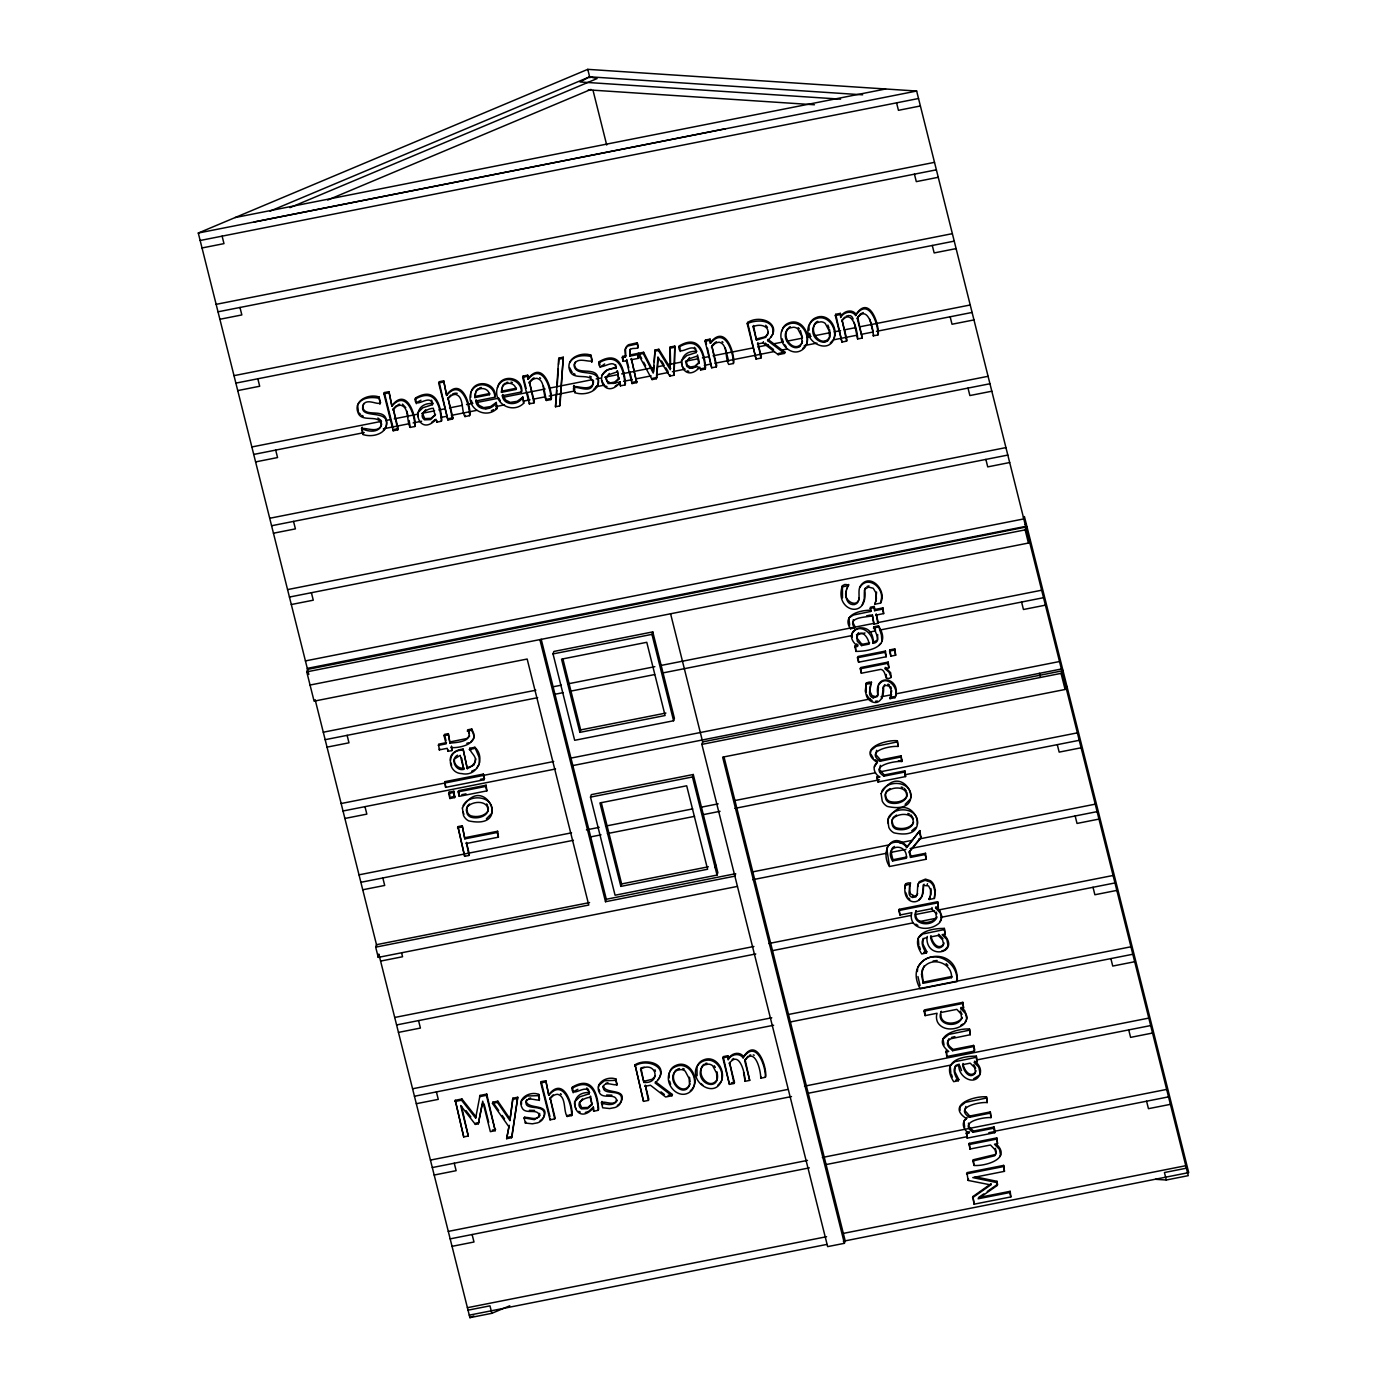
<?xml version="1.0" encoding="UTF-8"?>
<svg xmlns="http://www.w3.org/2000/svg" width="1387" height="1387" viewBox="0 0 1387 1387"><rect width="100%" height="100%" fill="white"/><g stroke="black" fill="none" stroke-linecap="round" stroke-linejoin="round"><path stroke-width="1.5" d="M878.456 686.894L877.451 696.482L873.169 697.852C863.442 695.078 877.832 677.775 866.268 683.097L865.28 690.986L866.528 696.049A10.888 10.281 18.1 0 0 870.204 700.816C879.965 707.075 884.767 694.904 883.38 686.808M864.361 591.625L864.257 599.253L862.09 605.287M479.521 762.919L479.035 757.111L474.857 747.264L469.794 748.269C469.846 752.552 477.024 756.071 475.29 761.74M656.346 378.738L657.923 356.979L669.782 376.085L674.082 375.236L674.828 346.109L670.164 347.027L669.748 348.258L670.302 369.705L658.444 350.495L658.86 349.264L655.028 350.009L653.225 373.086L643.221 353.494L643.62 352.263L638.783 353.217L638.384 354.448L652.081 379.587L656.346 378.738L656.762 377.507L658.184 357.725M674.828 346.109L674.082 375.236M450.342 760.301C449.561 753.228 457.086 749.535 463.102 749.067L467.298 768.675L474.077 764.896L475.741 758.689M870.672 752.482L870.724 750.922M959.908 1107.051L960.116 1110.276M1000.512 1154.903L999.507 1149.39L994.444 1144.223L997.513 1143.616L996.785 1137.912L969.218 1143.373L969.929 1149.06L990.526 1145.003L994.912 1149.58L995.849 1152.805A3.693 3.485 18.1 0 1 994.583 1155.804L972.911 1160.988L974.038 1165.444C984.146 1166.415 1011.487 1159.359 997.01 1144.674M886.796 848.861L889.535 866.494L926.291 859.229L925.51 853.282L910.895 856.178L910.496 857.409L925.112 854.513L925.51 853.282M891.737 690.726L890.055 698.667L895.014 697.696C902.816 677.844 873.082 671.603 877.919 695.13L875.578 696.621L872.059 695.667L870.117 691.766L870.169 686.149M909.387 887.368L910.375 893.765L914.831 896.262L917.171 894.84L917.743 885.097L919.217 881.716L925.458 879.098L930.452 880.728A10.888 10.281 18.1 0 1 934.11 885.513L935.358 890.558L934.37 898.447L929.169 899.487L930.209 896.47M880.988 600.554C885.062 588.313 867.742 574.409 859.94 587.325M943.056 1039.331L944.044 1045.018M888.113 818.746L888.373 823.757M491.986 812.383C494.656 795.895 469.361 793.052 463.05 805.726M910.722 797.958C913.392 781.488 888.096 778.644 881.785 791.301M917.344 824.381C920.014 807.893 894.719 805.049 888.408 817.723M654.005 365.891L653.624 371.855L643.62 352.263M654.265 361.92L655.028 350.009M852.103 633.998L852.242 637.24M948.101 945.795L946.836 939.519L942.102 934.665L945.032 934.092L944.322 928.406C926.655 928.44 909.352 934.63 921.696 953.927L926.412 952.99L926.811 951.759L922.91 944.062L923.153 938.358M980.089 1073.521L978.823 1067.262L974.09 1062.39L977.02 1061.818L976.309 1056.148C958.642 1056.166 941.34 1062.373 953.684 1081.669L958.382 1080.733L958.798 1079.502L954.897 1071.787L955.14 1066.083M555.493 406.755L558.632 359.268L559.03 358.054L563.278 357.205L560.071 404.709L559.654 405.94L555.493 406.755L556.88 390.423M557.175 386.106L558.32 368.838M558.597 364.521L559.03 358.054M559.654 405.94L563.278 357.205M386.193 425.861C390.475 407.067 355.887 421.353 363.793 403.496M598.022 383.991C601.334 366.081 574.686 378.668 574.097 364.937C576.888 356.199 588.573 362.7 592.318 360.759L590.914 355.141C581.032 351.552 564.925 358.331 569.814 370.728C573.594 381.876 592.977 370.814 593.047 383.974C590.585 396.994 567.682 379.362 574.859 392.642C584.638 396.162 600.935 391.446 598.265 378.512C596.289 365.006 574.721 377.212 574.495 363.723L575.622 361.626M846.451 590.775C841.978 599.843 857.426 609.587 859.281 597.884M947.824 1040.493L947.72 1041.724A8.183 7.733 18.1 0 0 949.766 1046.492L953.042 1049.474L973.622 1045.417L974.749 1049.872L974.333 1051.103L946.766 1056.547L946.055 1050.861L946.801 1053.843M922.043 970.831L923.187 983.279L951.551 977.662L951.95 976.431L923.586 982.048M876.359 599.028L876.168 593.255L873.255 588.279L868.557 587.082L865.124 589.007M543.929 1116.431C547.744 1101.746 520.68 1112.859 527.008 1099.666M621.22 1101.157C624.531 1086.697 601.282 1097.464 603.397 1085.796C604.853 1095.245 630.097 1086.905 619.816 1104.191A10.888 10.281 18.1 0 1 614.926 1107.537L609.673 1108.542L602.686 1107.78L601.421 1102.769C604.299 1100.255 613.956 1106.791 617.007 1100.03C614.926 1106.375 606.171 1104.78 601.421 1102.769M968.473 1123.123L969.201 1127.024L973.466 1131.064L994.063 1126.99L995.172 1131.463L994.774 1132.694L967.19 1138.138L966.479 1132.451L969.548 1131.844M521.425 1100.931L521.529 1104.312M598.577 1087.287L598.716 1085.64M357.621 405.316L358.383 411.367M487.825 811.256C489.23 800.299 473.47 800.576 467.887 806.35A6.45 6.085 18.1 0 0 466.379 810.545L467.194 813.822A6.502 6.137 18.1 0 0 470.574 817.064C477.544 819.509 490.027 816.163 488.137 806.801M906.578 796.849C907.965 785.892 892.205 786.169 886.622 791.925A6.45 6.085 18.1 0 0 885.114 796.121L885.929 799.397A6.502 6.137 18.1 0 0 889.31 802.657C896.279 805.101 908.762 801.738 906.873 792.393M913.183 823.254C914.57 812.297 898.828 812.574 893.245 818.347A6.45 6.085 18.1 0 0 891.737 822.543L892.552 825.82A6.502 6.137 18.1 0 0 895.933 829.062C902.105 830.83 911.97 829.426 913.582 822.023M881.924 641.54L881.404 634.951L878.508 625.866L873.793 626.803C874.295 631.345 882.565 642.216 872.908 643.36C873.377 632.593 858.432 622.017 852.121 633.703M918.263 938.253L918.801 944.842M950.251 1065.979L950.788 1072.584M673.978 1073.746C670.667 1082.779 682.872 1095.366 689.443 1085.223M689.547 1084.859L689.096 1078.462L685.23 1071.18A6.45 6.085 18.1 0 0 680.792 1069.585L677.376 1070.261A6.502 6.137 18.1 0 0 674.082 1073.382M701.441 1068.319C698.112 1077.352 710.317 1089.939 716.888 1079.797M786.533 331.406C783.204 340.439 795.41 353.026 801.998 342.884M716.992 1079.433L716.542 1073.035L712.675 1065.753A6.45 6.085 18.1 0 0 708.237 1064.158L704.821 1064.835A6.502 6.137 18.1 0 0 701.527 1067.955M802.085 342.52L801.651 336.122L797.785 328.84A6.45 6.085 18.1 0 0 793.329 327.263L789.931 327.939A6.502 6.137 18.1 0 0 786.637 331.042M813.978 325.98C810.667 335.013 822.872 347.6 829.443 337.457M829.547 337.093L829.097 330.695L825.23 323.414A6.45 6.085 18.1 0 0 820.792 321.836L817.376 322.512A6.502 6.137 18.1 0 0 814.082 325.616M917.362 971.541L917.639 968.733M961.694 1018.613L960.983 1013.914L956.839 1009.355L940.941 1012.493L941.34 1011.262C934.717 1025.513 958.469 1029.05 962.093 1017.382M895.014 697.696C900.128 687.588 885.391 673.284 878.56 685.265M917.657 893.523L915.871 896.956L912.629 897.441C903.353 895.1 916.495 878.769 905.624 883.866C900.007 906.092 926.065 908.97 923.187 885.062L924.071 884.212M905.139 887.905L905.624 883.866M508.804 1126.66L492.454 1103.393L492.853 1102.162L497.864 1101.174L497.465 1102.388L509.913 1120.557L512.895 1098.192L517.75 1097.238L511.994 1136.49L511.595 1137.721L506.636 1138.692L509.202 1125.429L506.636 1138.692M509.913 1120.557L512.895 1098.192M930.486 895.413L930.521 889.795L928.596 885.894L923.673 885.443L922.078 896.279L919.009 899.851M917.778 886.657L918.159 883.866M848.567 584.482C849.173 587.204 846.538 582.297 842.446 585.678C833.466 611.372 868.938 620.873 864.69 589.475M842.446 585.678L842.481 597.866M511.595 1137.721L517.75 1097.238M866.268 683.097L866.147 692.373M934.37 898.447L934.959 891.789L933.711 886.744A10.888 10.281 18.1 0 0 930.036 881.959L925.06 880.329L918.818 882.947M772.75 334.076C775.524 319.131 756.348 319.218 747.212 323.674L756.054 359.042L760.943 358.071L761.359 356.84L757.822 342.78L760.943 358.071M876.064 600.45L874.729 604.264L880.572 603.102C887.524 590.585 869.857 571.687 860.339 586.094C856.733 591.677 862.523 602.339 854.34 604.593C845.654 605.478 844.354 593.601 847.249 587.689M874.434 766.942L877.746 761.324L875.18 759.747M806.627 343.872C809.731 333.157 799.831 319.027 788.041 324.333A11.356 10.732 18.1 0 0 782.597 329.031M834.09 338.445C837.176 327.731 827.276 313.601 815.504 318.923A11.356 10.732 18.1 0 0 810.06 323.622L809.072 325.928M721.535 1080.785C725.713 1069.949 715.623 1054.501 703.348 1060.015A11.356 10.732 18.1 0 0 697.904 1064.713C686.946 1080.993 715.293 1100.394 721.933 1079.554M782.025 330.123C776.339 343.144 792.792 359.545 804.252 348.137C813.215 337.839 802.674 316.808 788.44 323.119A11.356 10.732 18.1 0 0 783.014 327.817L781.627 331.354M669.488 1072.463C663.784 1085.484 680.237 1101.867 691.697 1090.477C700.106 1080.3 689.01 1060.466 675.504 1066.672A11.356 10.732 18.1 0 0 670.06 1071.371M696.933 1067.036L697.106 1075.723M475.654 1118.095L479.989 1095.435L486.768 1094.083L495.228 1130.682L490.339 1131.653L482.711 1101.174L478.324 1123.799L475.36 1124.389L460.657 1105.526L468.286 1136.005L463.726 1136.907L455.265 1100.307L461.94 1098.989L476.053 1116.864L475.654 1118.095L461.542 1100.22L461.94 1098.989M471.233 391.775C464.818 407.622 485.225 420.174 497.101 408.524L496.286 402.421L490.513 406.582L483.647 407.657L478.896 405.229L476.105 399.785L475.706 401.016C477.215 411.662 492.281 410.725 496.286 402.421M497.846 386.522C491.431 402.351 511.838 414.921 523.714 403.27L522.882 397.167L517.126 401.328L510.26 402.386L505.509 399.976L502.718 394.532L502.319 395.763C503.672 406.27 518.998 405.611 522.622 397.219M478.324 1123.799L482.312 1104.052M890.801 696.378L891.009 689.772L889.119 686.236L885.825 685.299L883.467 686.704M767.566 334.822C770.478 325.633 759.452 323.431 753.106 326.743L756.452 340.092L765.849 337.284L768.294 332.186M848.913 617.943L849.659 625.104M630.287 354.899L630.166 349.16L629.889 356.13L637.569 354.621L637.968 353.39L630.287 354.899L629.889 356.13M875.648 601.681L876.567 592.024M979.655 1075.064C982.204 1069.88 978.979 1064.037 974.489 1061.159M943.94 942.813L943.021 945.795C937.04 952.106 931.232 942.519 930.59 936.936L930.989 935.705C931.648 941.288 937.439 950.875 943.42 944.564M975.928 1070.539L975.009 1073.538C969.028 1079.849 963.219 1070.261 962.578 1064.679L970.241 1063.153L974.541 1067.574L975.512 1071.77M802.501 341.289C798.236 356.806 779.563 340.717 787.036 329.811A6.502 6.137 18.1 0 1 787.851 328.511M689.946 1083.628C685.698 1099.145 667.026 1083.056 674.481 1072.151A6.502 6.137 18.1 0 1 676.388 1069.81M362.666 405.593C362.891 419.082 384.459 406.876 386.436 420.382C389.106 433.316 372.808 438.032 363.03 434.512L361.556 428.618C365.665 427.196 378.651 433.906 381.616 424.613L380.784 420.244L377.888 418.007M361.556 428.618L362.302 427.317M363.03 434.512L361.955 427.387M363.394 404.727C367.52 396.179 384.702 410.275 378.686 398.225L379.084 396.994C369.202 393.423 353.096 400.202 357.985 412.598C361.764 423.746 381.148 412.685 381.217 425.844C378.183 433.143 367.555 431.756 361.886 428.548M379.726 403.929L380.489 402.629L379.084 396.994M380.09 403.86L380.489 402.629M396.266 405.784L393.267 408.801L398.225 428.618L397.809 429.849L393.18 430.768L383.922 393.804L384.32 392.573L388.967 391.654L391.914 406.252L388.967 391.654M737.451 886.397L378.252 957.394L375.686 947.148L588.764 905.035L527.164 659.033L314.086 701.146L306.752 671.863L307.55 669.401L1027.004 526.835M397.809 429.849L393.267 408.801M393.18 430.768L393.579 429.537L398.225 428.618M417.556 412.945L422.914 407.743L432.397 404.692C431.028 392.244 414.557 410.101 415.181 399.161L415.597 397.93C434.616 386.904 440.494 402.646 441.794 420.001L441.395 421.232L436.766 422.151L436.055 419.325C418.406 438.673 407.691 402.247 432.796 403.461L432.588 402.611M416.325 403.704L415.597 397.93M392.313 405.039C406.408 387.857 415.459 413.395 415.25 425.254L414.852 426.485L410.205 427.404L409.2 420.504M451 394.966L447.984 397.982L452.942 417.799L452.543 419.03L447.897 419.949L438.656 382.985L439.055 381.754L443.701 380.836L446.631 395.451L443.701 380.836M432.397 404.692L432.796 403.461M435.137 415.615L433.299 408.246C427.751 408.437 417.574 413.985 424.422 419.828L430.646 419.567L435.535 414.384L431.062 418.354L424.838 418.597L422.48 413.551L425.705 409.754M436.766 422.151L437.165 420.92M452.543 419.03L447.984 397.982M447.897 419.949L439.575 383.818M447.047 394.22C461.125 377.039 470.193 402.577 469.985 414.436L469.586 415.667L464.94 416.585L465.338 415.354M475.256 396.37L489.836 393.475L489.438 394.706L474.857 397.601L475.204 393.267M475.706 401.016L494.812 397.237L495.211 396.006C495.644 381.529 473.574 378.911 470.834 393.006M501.869 391.099L516.449 388.221L516.051 389.452L501.453 392.33L501.817 388.013M534.064 377.853A8.183 7.733 18.1 0 0 532.417 378.876L529.401 381.893L534.359 401.71L533.96 402.941L529.314 403.86L522.674 377.316L523.072 376.102L527.719 375.183L528.048 379.344L527.719 375.183M502.319 395.763L521.425 391.984L521.824 390.753C522.258 376.276 500.187 373.658 497.448 387.753M523.714 403.27L522.882 397.167M533.96 402.941L529.401 381.893M529.314 403.86L529.73 402.629M528.464 378.114C542.542 360.949 551.593 386.488 551.402 398.346L550.986 399.577L546.357 400.479L543.444 386.037M451.833 750.575L451.486 746.327L451.833 750.575L447.984 751.338L447.221 748.321L439.298 749.882L438.587 744.178L446.51 742.617M439.298 749.882L439.714 748.651M438.188 745.408L446.111 743.848L444.048 735.63L444.447 734.399L448.313 733.636L449.96 743.085C459.08 742.461 473.938 741.126 467.61 729.822L471.788 729.007L473.817 733.775L473.747 738.595L470.678 741.993M375.686 947.148L376.501 944.686L589.579 902.573M449.96 743.085L448.313 733.636M378.252 957.394L379.067 954.932M447.984 751.338L448.382 750.107M573.386 386.748C577.495 385.326 590.481 392.036 593.445 382.76L593.376 380.246M573.733 386.678L574.131 385.447M444.915 781.661L445.626 787.365L484.046 779.771L484.444 778.54L483.335 774.085L444.915 781.661L445.626 787.365M574.859 392.642L575.258 391.411M591.92 361.99L590.914 355.141M448.625 793.433L449.024 792.202L453.844 791.249L454.711 797.56L449.908 798.513L448.625 793.433L453.445 792.48L453.844 791.249M467.298 768.675L463.102 749.067M591.555 362.059L592.318 360.759M451.087 747.558C460.328 748.356 480.821 743.293 471.372 730.221L471.788 729.007M449.908 798.513L450.307 797.282L455.109 796.329M469.447 749.76L469.794 748.269M457.502 755.169C449.977 759.261 455.63 771.553 463.743 769.369L461.646 758.117M458.143 791.873L458.542 790.642L486.109 785.198L486.837 790.885L459.253 796.329L458.143 791.873L485.71 786.429L486.109 785.198M619.712 383.02C603.085 401.918 590.654 367.364 616.036 368.387C614.666 355.956 598.196 373.796 598.82 362.874L599.236 361.643C618.255 350.616 624.133 366.359 625.433 383.714L625.034 384.945L620.405 385.846L620.11 381.789L620.405 385.846M459.253 796.329L458.906 792.133M599.964 367.399L604.645 363.914M468.979 855.467L466.413 842.36L469.378 854.236L468.979 855.467L464.645 856.316L457.918 826.635L462.252 825.768L464.836 838.875L497.239 832.477L497.638 831.246L465.234 837.644M464.836 838.875L462.252 825.768M483.335 774.085L484.046 779.771M616.036 368.387L615.741 364.92M618.775 379.31L617.336 370.728L618.775 379.31L614.302 383.28L608.061 383.523L605.72 378.495L609.344 373.45M628.796 367.798L626.716 359.493L626.317 360.724L623.179 361.348L622.26 357.638L622.659 356.407L625.797 355.783L625.45 348.744A7.75 7.316 18.1 0 1 628.588 344.704L637.257 342.78L638.28 346.871C637.274 350.009 631.414 346.698 629.75 350.391M623.179 361.348L622.659 356.407M622.26 357.638L625.398 357.014L625.797 355.783M464.645 856.316L457.918 826.635M636.685 382.639L631.362 358.574L636.685 382.639L632.039 383.558L626.317 360.724M637.881 348.102L637.257 342.78M630.964 359.805L638.488 358.314L637.968 353.39M632.039 383.558L632.437 382.327L637.084 381.408M553.032 653.918L553.846 651.457L652.774 631.9L674.411 718.293L673.597 720.755L574.669 740.311L553.032 653.918L651.959 634.362L652.774 631.9M466.015 843.591L498.418 837.176L497.638 831.246M652.081 379.587L652.479 378.356L656.762 377.507M681.346 360.811L686.721 355.609L696.187 352.541C694.818 340.11 678.347 357.95 678.989 347.027L679.387 345.796C698.424 334.77 704.284 350.512 705.584 367.867L705.185 369.098L700.574 370L699.863 367.174C682.196 386.522 671.481 350.113 696.603 351.327L696.378 350.46M669.782 376.085L670.181 374.854M680.115 351.57L680.792 350.287M696.187 352.541L696.603 351.327M716.438 341.791A8.183 7.733 18.1 0 0 714.79 342.832L711.791 345.848L716.75 365.665L716.333 366.896L711.704 367.798L705.064 341.271L705.463 340.04L710.092 339.121L710.439 343.3L710.092 339.121M689.495 357.603L685.871 362.648L686.86 366.445L690.085 368.231L694.454 367.434L699.325 362.25L697.488 354.881M579.87 732.371L561.544 659.154L646.775 642.302L665.101 715.519L579.87 732.371L580.668 729.909L562.862 658.773M700.574 370L700.972 368.769L704.041 368.162M716.333 366.896L711.791 345.848M711.704 367.798L707.509 348.206M463.726 1136.907L455.265 1100.307M479.989 1095.435L479.573 1096.666L486.369 1095.314L486.768 1094.083M468.286 1136.005L461.576 1106.341M475.36 1124.389L475.758 1123.158L478.723 1122.568M590.498 797.109L591.295 794.647L693.275 774.501L717.842 872.614L717.044 875.076L615.065 895.222L590.498 797.109L692.46 776.963L693.275 774.501M711.375 347.079L714.392 344.063A8.183 7.733 18.1 0 1 719.333 342.277C728.054 344.357 724.881 358.522 728.73 364.434L733.376 363.515L733.775 362.284C733.983 350.443 724.933 324.905 710.837 342.069M747.212 323.674L747.61 322.443C762.122 313.323 784.47 325.91 767.583 340.613L784.522 353.408L784.921 352.177L767.982 339.382L767.583 340.613M753.106 326.743L753.505 325.512L756.452 340.092M756.054 359.042L747.61 322.443M757.423 344.011L763.006 342.901L763.405 341.67M526.106 1101.07C527.563 1110.519 552.806 1102.18 542.525 1119.465A10.888 10.281 18.1 0 1 537.636 1122.811L532.383 1123.817L525.378 1123.054L524.13 1118.043C527.008 1115.529 536.665 1122.066 539.716 1115.304L539.63 1113.38M524.13 1118.043L524.789 1116.76M525.378 1123.054L525.794 1121.823M763.006 342.901L778.176 354.673L778.575 353.442L784.921 352.177M553.153 1094.863L550.136 1097.897L555.095 1117.697L554.696 1118.928L550.05 1119.846L540.791 1082.883L541.19 1081.652L545.837 1080.75L548.784 1095.349L545.837 1080.75M525.708 1102.301C528.066 1093.892 543.756 1105.838 538.399 1095.661L538.797 1094.43C530.475 1090.823 516.744 1097.932 522.101 1107.901C525.43 1115.287 539.162 1107.207 539.318 1116.535L534.324 1119.656L524.373 1117.991M539.352 1100.48L538.797 1094.43M606.31 899.261L735.682 873.689L734.885 876.151L605.512 901.723L606.31 899.261L541.207 639.251M539.318 1116.535L539.716 1115.304M554.696 1118.928L550.136 1097.897M620.839 886.397L599.947 802.934L686.686 785.788L707.595 869.25L620.839 886.397L621.636 883.935L601.264 802.553M550.05 1119.846L550.448 1118.616M574.426 1102.024L579.801 1096.84L589.267 1093.771C587.897 1081.34 571.427 1099.18 572.068 1088.258L572.467 1087.027C591.503 1075.983 597.364 1091.725 598.664 1109.08L598.265 1110.311L593.653 1111.23L593.341 1107.173L593.653 1111.23M573.195 1092.783L572.467 1087.027M549.183 1094.118C563.278 1076.936 572.328 1102.474 572.12 1114.333L571.721 1115.564L567.092 1116.483L567.491 1115.252M844.683 317.172L842.048 320.102L847.006 339.902L846.607 341.133L841.961 342.052L835.321 315.525L835.72 314.294L840.366 313.375L841.111 316.323C843.764 310.775 852.381 308.746 856.091 314.312L855.692 315.542C851.982 309.977 843.365 312.006 840.695 317.554L840.366 313.375M723.979 756.799L845.203 1240.862L844.388 1243.324L827.658 1246.618L701.874 744.368L702.672 741.906L670.562 613.678M846.607 341.133L842.048 320.102M589.267 1093.771L588.331 1089.263M590.168 1097.342L590.567 1096.111L592.006 1104.693L587.533 1108.664L581.309 1108.907C574.443 1103.064 584.62 1097.516 590.168 1097.342L592.006 1104.693M841.961 342.052L835.72 314.294M841.649 321.333C852.017 306.926 857.79 331.51 857.617 338.965L862.263 338.047L857.218 318.334L860.408 313.999L863.269 312.543M601.663 1102.717L602.079 1101.486M857.617 338.965L854.184 322.391M602.998 1087.027C605.356 1078.618 621.047 1090.563 615.689 1080.369L616.088 1079.138C607.766 1075.549 594.035 1082.658 599.392 1092.609C602.721 1099.995 616.452 1091.933 616.608 1101.261M616.643 1085.206L616.088 1079.138M616.886 1085.154L617.284 1083.923M862.263 338.047L857.617 317.103M648.405 1100.411L645.284 1085.119L648.804 1099.18L648.405 1100.411L643.516 1101.365L635.055 1064.783C645.961 1057.848 669.002 1063.794 658.201 1079.485M856.091 314.312C868.903 294.998 878.855 322.495 878.318 333.73L877.919 334.96L873.273 335.862L873.671 334.648M643.897 1082.432L640.551 1069.082C656.328 1060.136 661.755 1083.993 643.897 1082.432L640.95 1067.851L644.175 1067.21M715.207 867.742L716.004 865.28M643.516 1101.365L635.055 1064.783M644.886 1086.35L650.451 1085.241L665.639 1096.996L671.984 1095.747L672.383 1094.516L655.444 1081.704M853.352 619.625L853.196 623.04L855.051 626.716L854.652 627.947L850.474 628.779L850.872 627.548M878.508 625.866C890.853 645.163 873.55 651.353 855.883 651.387L855.172 645.718L858.102 645.128L856.559 643.897M734.052 1083.472L729.51 1062.442L734.469 1082.241L734.052 1083.472L729.423 1084.391L722.783 1057.865L723.182 1056.634L727.811 1055.715L728.556 1058.662C731.209 1053.097 739.843 1051.086 743.553 1056.651L743.137 1057.882C739.427 1052.317 730.81 1054.328 728.158 1059.893L727.811 1055.715M855.883 651.387L855.172 645.718M849.173 617.856L853.352 615.03L870.776 611.442L870.412 607.194L874.278 606.448L874.625 610.679L882.548 609.118L882.947 607.887L875.024 609.465M870.776 611.442L871.175 610.211C860.876 610.003 840.99 614.597 850.474 628.779M874.729 604.264L875.128 603.033M857.461 657.75L857.877 656.519L885.443 651.075L886.154 656.762L858.588 662.206L857.461 657.75L885.045 652.306L885.443 651.075M861.552 645.596L869.198 644.088C868.557 638.505 862.749 628.918 856.785 635.229L857.253 641.193L861.552 645.596L861.951 644.366L869.614 642.857M874.625 610.679L874.278 606.448M873.949 624.133L872.284 614.684L873.949 624.133L877.798 623.37L878.196 622.139L876.151 613.921L877.798 623.37M858.588 662.206L858.241 658.01M880.572 603.102L880.97 601.871M860.235 668.777L860.633 667.546L888.2 662.084L888.928 667.788L884.819 668.586L889.067 672.227L891.182 677.411C883.675 682.127 887.004 670.753 880.918 669.366L861.344 673.232L860.235 668.777L887.801 663.315L888.2 662.084M861.344 673.232L860.998 669.019M872.908 643.36L873.307 642.129C873.03 616.851 837.436 629.629 857.703 646.359L854.756 646.949M729.423 1084.391L723.685 1058.68M875.734 615.152L883.658 613.591L882.947 607.887M729.094 1063.673C739.462 1049.248 745.235 1073.85 745.079 1081.305L749.708 1080.386L744.663 1060.656L747.853 1056.322M870.429 685.091L871.469 682.075M871.123 683.531L871.539 682.317M745.079 1081.305L743.553 1072.394M873.169 697.852L873.567 696.621M889.587 651.075L889.986 649.844L894.806 648.891L895.673 655.201L890.853 656.155L889.587 651.075L894.39 650.122L894.806 648.891M749.708 1080.386L745.079 1059.443M890.853 656.155L889.986 649.844M886.345 678.364L886.293 674.446M887.611 685.334L888.027 684.103L889.518 685.005M891.182 677.411L890.61 672.66L885.218 667.355M743.553 1056.651C756.348 1037.337 766.317 1064.817 765.763 1076.052L765.364 1077.283L760.717 1078.202L761.116 1076.971M890.055 698.667L890.385 697.193L895.413 696.465M904.879 770.877L905.59 776.564L878.023 782.025L876.896 777.552L879.965 776.945C874.486 774.657 871.4 766.109 877.347 762.555C856.629 749.067 885.097 739.514 897.337 740.762L898.048 746.449C890.593 745.669 864.552 750.904 880.208 761.203L881.595 759.712L901.099 755.811L901.827 761.515C894.476 760.804 868.401 765.849 883.883 776.165L904.48 772.108L904.879 770.877L884.282 774.952L879.427 769.473L880.416 765.364M876.896 777.552L877.295 776.321L878.023 782.025M883.883 776.165L884.282 774.952M898.048 746.449L897.337 740.762M901.827 761.515L901.099 755.811M892.552 860.963C882.964 844.96 907.566 841.614 906.422 858.206L892.552 860.963L892.951 859.732C891.98 855.64 889.154 848.688 894.494 846.434M886.952 847.977C890.125 840.002 902.556 840.522 906.595 847.578L919.841 830.605L920.968 837.939L909.161 852.034L910.496 857.409M909.161 852.034L921.367 836.708M906.595 847.578L919.841 830.605M935.549 907.965L940.247 912.871L941.392 917.327A9.154 8.634 18.1 0 1 939.207 923.048C932.168 929.637 917.917 931.041 912.473 921.748A12.951 12.223 18.1 0 1 911.9 912.646L899.955 915.004L898.828 910.531L899.227 909.317L937.647 901.723L938.358 907.41L935.549 907.965L935.948 906.734L939.432 909.82L941.79 916.096A9.154 8.634 18.1 0 1 939.623 921.818M310.047 685.039L1028.426 543.045L1025.132 529.869L1025.929 527.407M899.955 915.004L899.227 909.317M909.439 886.414L910.6 882.878M912.629 897.441L913.027 896.21M1028.426 543.045L1030.298 540.011M927.071 884.923L927.487 883.692M929.169 899.487L929.515 898.013M936.901 916.772C933.278 928.44 909.525 924.904 916.148 910.652L915.749 911.883L931.648 908.745L932.047 907.514M938.358 907.41L937.647 901.723M944.044 934.665C960.862 952.644 926.412 960.827 926.897 937.664L927.296 936.433M930.59 936.936L938.253 935.427L938.652 934.197L942.952 938.618M945.032 934.092L944.322 928.406M960.74 1008.574L965.456 1013.481L966.583 1017.937A9.154 8.634 18.1 0 1 964.416 1023.658C957.359 1030.246 943.108 1031.633 937.664 1022.358A12.951 12.223 18.1 0 1 937.092 1013.256L925.146 1015.613L924.019 1011.14L924.418 1009.909L962.838 1002.333L963.549 1008.02L960.74 1008.574L961.139 1007.343L964.624 1010.429L966.999 1016.706A9.154 8.634 18.1 0 1 964.815 1022.427M925.146 1015.613L924.8 1011.4M956.926 981.545L957.325 980.314C958.07 941.825 900.804 953.441 920.17 988.81L956.926 981.545C958.677 959.423 928.753 946.454 917.882 967.519M844.388 1243.324L722.644 757.163L1065.095 689.478L1061.055 673.371L1062.945 670.337M963.549 1008.02L962.838 1002.333M1065.095 689.478L1066.984 686.444M946.766 1056.547L947.165 1055.316M948.985 1038.672L947.321 1042.955A8.183 7.733 18.1 0 0 949.367 1047.722L952.626 1050.705L953.042 1049.474M947.841 1040.718L951.031 1038.69L970.241 1034.719L969.513 1029.015C956.822 1028.166 930.157 1036.661 948.708 1051.485L945.657 1052.092M980.054 1073.833C975.182 1087.044 958.036 1076.953 958.885 1065.407L959.284 1064.176M970.241 1034.719L969.513 1029.015M974.333 1051.103L973.622 1045.417M977.02 1061.818L976.309 1056.148M966.08 1133.682L969.132 1133.075C963.653 1130.786 960.584 1122.222 966.514 1118.685L966.93 1117.454L963.965 1120.939L964.641 1127.25M966.514 1118.685C945.813 1105.179 974.281 1095.626 986.521 1096.874L987.232 1102.578C979.777 1101.798 953.719 1107.034 969.392 1117.315L970.779 1115.824L990.283 1111.941L990.994 1117.627C983.643 1116.934 957.585 1121.962 973.067 1132.295L993.647 1128.22L994.063 1126.99M967.19 1138.138L966.479 1132.451M973.067 1132.295L973.466 1131.064M987.232 1102.578L986.521 1096.874M969.929 1149.06L969.218 1143.373M1010.169 1191.312L1010.863 1196.929L974.107 1204.193L972.894 1196.565L991.15 1183.683L990.751 1184.914L968.143 1180.424L966.912 1172.656L1003.668 1165.392L1004.448 1171.339L972.772 1177.598L996.629 1182.539L997.34 1185.4L978.095 1198.801L1009.753 1192.543L1010.169 1191.312L978.494 1197.57L983.747 1193.912M972.911 1160.988L973.327 1159.757L994.982 1154.573A3.693 3.485 18.1 0 0 996.247 1151.574L995.311 1148.349M990.994 1117.627L990.283 1111.941M968.143 1180.424L968.542 1179.193M974.038 1165.444L973.327 1159.757M974.107 1204.193L972.894 1196.565M997.513 1143.616L996.785 1137.912M996.629 1182.539L997.028 1181.325L975.165 1176.783M997.34 1185.4L997.028 1181.325M1004.448 1171.339L1003.668 1165.392M882.982 688.039L884.767 684.589M469.638 736.029L466.691 738.56L450.359 741.854M669.071 1073.694L670.458 1070.14A11.356 10.732 18.1 0 1 675.902 1065.441C690.258 1058.697 701.874 1081.964 690.293 1090.789M929.117 899.244L930.885 894.182L930.92 888.564M846.85 588.92L848.653 584.811M864.292 590.706L865.523 587.776M881.837 698.615L883.207 688.645M479.33 764.202L476.521 768.398M655.427 1075.931L652.289 1079.242L644.296 1081.201M948.084 946.107L944.98 949.766L941.617 951.101M924.002 965.959L921.471 974.263L923.187 983.279M922.164 969.912C928.978 955.608 952.349 961.503 951.551 977.662M475.273 762.174L471.805 766.023L467.696 767.444M999.715 1156.706L1000.512 1155.25M601.594 375.426L606.969 370.225L616.435 367.156M386.002 426.711L383.436 430.282M597.832 384.84L593.393 389.834M870.724 750.696L876.22 746.241L896.938 741.993M959.891 1106.826L965.404 1102.353L986.105 1098.105M943.143 1038.967L948.864 1034.407L969.114 1030.246M357.881 404.623C361.73 397.289 371.473 396.751 378.686 398.225M569.71 362.753C573.559 355.419 583.303 354.881 590.515 356.355M491.674 813.423L486.386 818.781M910.409 798.999L905.122 804.373M543.808 1116.795L542.924 1118.234A10.888 10.281 18.1 0 1 540.028 1120.696M621.116 1101.521L620.214 1102.96A10.888 10.281 18.1 0 1 617.319 1105.422M521.564 1100.602L527.216 1095.99L538.399 1095.661M598.855 1085.327L604.507 1080.716L615.689 1080.369M918.454 937.699L922.719 934.023L943.923 929.637M950.442 1065.424L954.707 1061.748L975.911 1057.379M855.692 315.542C868.505 296.229 878.456 323.726 877.919 334.96M743.137 1057.882C755.95 1038.568 765.919 1066.048 765.364 1077.283M770.756 337.162L772.594 334.406M487.704 811.43C484.132 816.423 476.539 817.446 470.973 815.833A6.502 6.137 18.1 0 1 467.592 812.591L466.778 809.314A6.45 6.085 18.1 0 1 468.286 805.119L469.552 804.009M906.457 797.022C902.885 801.998 895.291 803.038 889.708 801.426A6.502 6.137 18.1 0 1 886.345 798.166L885.513 794.89A6.45 6.085 18.1 0 1 887.021 790.711L889.969 788.648M913.062 823.427C909.491 828.42 901.897 829.443 896.331 827.831A6.502 6.137 18.1 0 1 892.951 824.589L892.136 821.312A6.45 6.085 18.1 0 1 893.644 817.116L896.591 815.053M471.857 390.614C477.926 379.917 495.038 384.927 494.812 397.237M498.47 385.361C504.539 374.663 521.633 379.674 521.425 391.984M806.072 344.947L802.848 348.449M833.518 339.52L830.293 343.022M720.98 1081.86L717.738 1085.362M391.914 406.252C405.992 389.088 415.06 414.626 414.852 426.485M446.631 395.451C460.727 378.27 469.777 403.808 469.586 415.667M528.048 379.344C542.144 362.18 551.194 387.719 550.986 399.577M710.439 343.3C724.517 326.136 733.584 351.674 733.376 363.515M548.784 1095.349C562.879 1078.167 571.929 1103.705 571.721 1115.564M961.555 1018.63C956.232 1024.941 940.525 1025.496 940.923 1014.469M979.326 1075.237L973.605 1078.843M618.862 383.228L620.11 381.789M593.341 1107.173L588.417 1111.542L585.279 1112.513M592.942 1108.404C575.276 1127.752 564.561 1091.326 589.683 1092.54M606.292 376.969L608.928 374.681L616.938 371.959M686.444 361.123L689.096 358.834L697.089 356.112L698.927 363.481M857.218 318.334C867.551 303.753 873.498 328.32 873.273 335.862M744.663 1060.656C754.996 1046.075 760.96 1070.66 760.717 1078.202M767.323 334.874L764.826 336.902L756.851 338.861M619.174 378.079L614.701 382.049L610.332 382.847L607.107 381.061L606.119 377.264M699.325 362.25L694.852 366.203L690.483 367L687.258 365.214L686.288 361.418M592.405 1103.463L587.932 1107.433L581.708 1107.676L579.367 1102.648L582.575 1098.833M876.636 750.315L875.648 754.424L880.624 759.972M965.82 1106.427L964.832 1110.536L969.79 1116.084M478.168 388.62L476.209 390.649L474.857 397.601M475.793 391.88C479.278 386.488 488.727 387.753 489.438 394.706M504.781 383.367L502.805 385.378L501.453 392.33M502.406 386.609C505.891 381.217 515.34 382.5 516.051 389.452M915.749 827.484L911.727 830.778M392.85 410.032L395.867 407.015A8.183 7.733 18.1 0 1 400.808 405.229C409.529 407.327 406.356 421.475 410.205 427.404M447.585 399.213L450.602 396.197A8.183 7.733 18.1 0 1 455.543 394.411C464.246 396.509 461.091 410.656 464.94 416.585M529.002 383.124L532.019 380.107A8.183 7.733 18.1 0 1 536.96 378.322C545.663 380.419 542.49 394.567 546.357 400.479M549.737 1099.128L552.737 1096.094A8.183 7.733 18.1 0 1 557.678 1094.308C566.399 1096.406 563.226 1110.554 567.092 1116.483M858.432 632.732L856.906 637.985L861.951 644.366M975.408 1072.307C969.426 1078.618 963.618 1069.03 962.977 1063.448M435.223 419.515L431.53 422.463M697.47 368.89L699.031 367.382M879.358 644.851L880.762 643.62M972.495 1197.779L990.751 1184.914M987.249 1191.485L997.756 1184.169M732.128 1059.495L733.584 1058.506M615.169 386.158L617.319 384.736M495.662 408.471L497.5 407.293M960.81 1025.34L963.063 1023.987M421.007 400.219L416.724 402.473M577.876 1089.298L573.594 1091.552M955.886 1065.337L958.4 1064.349M1023.363 517.16L1024.438 516.588L1188.711 1172.604L843.331 1241.226M1025.201 524.477L1026.276 523.905M471.684 771.189L474.354 769.976M491.362 410.656L493.668 409.616M415.181 399.161C434.218 388.135 440.095 403.877 441.395 421.232M598.82 362.874C617.856 351.847 623.734 367.59 625.034 384.945M678.989 347.027C698.008 336.001 703.885 351.743 705.185 369.098M572.068 1088.258C591.087 1077.214 596.965 1092.956 598.265 1110.311M308.816 674.446L198.289 233.033L587.759 69.35L916.651 91.039L1188.26 1175.656L1166.311 1180.008L1155.544 1179.297M270.066 211.119L589.631 76.822L862.645 94.819M289.918 207.669L597.051 78.591L589.631 76.822L579.957 81.972L840.574 99.153M327.679 200.04L590.949 89.409M378.824 954.013L469.898 1317.65L473.886 1315.968M469.898 1317.65L491.848 1313.316L509.792 1305.774M846.122 316.167L849.035 315.473M749.292 1055.386L750.714 1054.883M866.927 586.562L868.955 585.851M528.586 1098.625L530.649 1097.984M605.876 1083.351L607.939 1082.692M677.775 1069.03L679.457 1068.545M705.22 1063.604L706.902 1063.118M479.503 387.944L481.185 387.458M506.116 382.673L507.798 382.205M466.76 743.293L468.91 742.738M880.208 761.203L900.7 757.042M969.392 1117.315L989.885 1113.172M951.447 1037.476L954.932 1036.592M235.079 217.568L885.582 88.993M254.185 221.972L725.436 128.731M198.289 233.033L916.651 91.039M200.144 240.488L918.523 98.512M202.017 247.961L223.983 243.627L222.111 236.154M920.396 105.967L898.447 110.319L896.574 102.846M216.147 304.342L934.509 162.348M218.019 311.815L936.381 169.821M219.874 319.27L241.841 314.936L239.968 307.463M938.253 177.293L916.304 181.628L914.432 174.155M234.004 375.652L952.366 233.657M235.877 383.124L954.239 241.13M237.732 390.597L259.698 386.245L257.826 378.79M956.111 248.602L934.162 252.937L932.289 245.464M383.922 393.804L388.568 392.885M438.656 382.985L443.285 382.066M558.632 359.268L562.862 358.435M522.674 377.316L527.32 376.414M638.384 354.448L643.221 353.494M654.629 351.24L658.444 350.495M669.748 348.258L674.429 347.322M705.064 341.271L709.693 340.352M835.321 315.525L839.967 314.606M251.862 446.961L381.512 421.336M385.759 420.504L390.007 419.654M394.255 418.822L417.643 414.193M421.891 413.361L434.634 410.829M438.881 409.997L445.262 408.732M449.509 407.899L462.27 405.368M466.517 404.536L472.898 403.27M477.145 402.438L498.401 398.242M502.649 397.393L545.16 389.001M549.408 388.152L591.92 379.743M596.167 378.911L600.415 378.079M604.663 377.229L617.423 374.715M621.671 373.866L653.554 367.572M657.802 366.723L664.182 365.474M668.43 364.625L681.173 362.111M685.438 361.261L698.181 358.748M702.429 357.898L708.809 356.65M713.057 355.8L753.436 347.825M757.701 346.993L768.329 344.878M772.576 344.045L783.204 341.948M787.452 341.098L802.327 338.168M806.575 337.318L810.823 336.486M815.071 335.637L829.963 332.707M834.211 331.857L840.591 330.609M844.839 329.759L855.467 327.661M859.715 326.812L970.224 304.984M495.61 403.721L497.101 408.524M253.734 454.433L364.244 432.588M383.367 428.808L408.87 423.763M413.135 422.931L421.631 421.249M440.754 417.47L447.134 416.204M451.382 415.372L476.885 410.327M485.398 408.645L489.646 407.795M496.026 406.547L504.521 404.865M523.645 401.086L530.025 399.82M534.272 398.988L544.9 396.873M549.148 396.041L574.651 390.995M595.907 386.8L604.42 385.118M612.915 383.436L619.295 382.171M623.543 381.338L632.039 379.657M636.286 378.824L651.162 375.877M657.542 374.611L668.17 372.514M672.418 371.681L685.178 369.15M689.426 368.318L697.921 366.636M704.301 365.37L710.681 364.122M714.929 363.273L774.449 351.518M780.812 350.252L787.192 348.987M795.687 347.305L799.952 346.473M804.2 345.623L816.943 343.109M823.323 341.843L827.571 341.011M833.951 339.746L857.339 335.134M861.587 334.284L872.215 332.186M876.463 331.354L972.096 312.439M448.313 418.718L452.942 417.799M546.755 399.265L551.402 398.346M778.176 354.673L784.522 353.408M255.589 461.906L277.556 457.554L275.684 450.099M973.969 319.912L952.019 324.246L950.147 316.791M269.719 518.27L988.081 376.293M271.592 525.742L989.954 383.748M273.447 533.215L295.414 528.88L293.541 521.408M991.826 391.221L969.877 395.555L968.005 388.1M287.577 589.596L1005.939 447.602M289.45 597.051L1007.812 455.075M291.305 604.524L313.271 600.19L311.399 592.717M1009.684 462.53L987.735 466.882L985.862 459.409M305.435 660.905L1023.797 518.911M307.307 668.378L1025.669 526.384M306.752 671.863L1025.132 529.869M842.03 586.909L848.168 585.713M870.013 608.425L873.862 607.662M866.667 615.793L870.412 615.048M871.886 615.915C866.095 617.388 846.365 616.955 854.652 627.947M323.292 732.215L535.833 690.206M552.824 686.842L561.336 685.161M567.699 683.912L654.837 666.679M661.218 665.413L873.758 623.404M878.006 622.572L1041.654 590.221M873.394 628.034L878.11 627.097M325.165 739.687L537.688 697.678M554.696 694.315L563.191 692.633M569.572 691.367L654.595 674.567M663.09 672.886L852.242 635.506M856.507 634.657L865.003 632.975M869.25 632.143L875.63 630.877M879.878 630.045L1043.527 597.693M327.02 747.142L348.987 742.808L347.114 735.335M1045.399 605.165L1023.45 609.5L1021.578 602.027M873.307 642.129L877.451 640.205L877.694 634.5M444.048 735.63L447.897 734.867M467.211 731.053L471.372 730.221M462.703 750.298C446.371 748.928 446.51 773.2 461.854 773.617C477.388 777.067 485.901 757.475 474.857 747.264M469.395 749.483L474.458 748.495M580.668 729.909L665.899 713.057M865.869 684.328L871.071 683.306M341.15 803.524L553.69 761.515M570.681 758.152L870.36 698.927M880.988 696.829L891.616 694.731M895.863 693.881L1059.512 661.53M480.405 779.338L484.444 778.54M343.022 810.996L555.546 768.987M572.554 765.624L1061.384 669.002M702.672 741.906L1061.87 670.909M701.874 744.368L1061.055 673.371M461.784 794.682L466.015 793.849M344.878 818.469L366.844 814.117L364.972 806.662M457.519 827.866L461.854 826.999M898.239 761.064L902.226 760.284M359.008 874.833L571.548 832.824M586.424 829.894L599.167 827.363M605.547 826.115L692.685 808.881M701.181 807.199L718.189 803.853M735.197 800.49L875.474 772.75M879.722 771.918L1077.387 732.856M360.88 882.305L573.403 840.297M590.411 836.933L601.039 834.835M607.419 833.57L694.558 816.354M703.053 814.672L720.061 811.308M734.937 808.378L879.462 779.806M904.965 774.761L1079.242 740.311M362.735 889.778L384.702 885.443L382.829 877.971M1081.114 747.784L1059.165 752.118L1057.293 744.663M621.636 883.935L708.393 866.788M753.054 871.799L889.067 844.908M899.695 842.811L912.455 840.297M918.835 839.031L1095.245 804.165M752.794 879.687L886.692 853.213M890.939 852.381L905.815 849.433M910.08 848.601L1097.1 811.638M892.951 859.732L906.821 856.975M380.593 961.087L402.559 956.753L401.623 953.008M1098.972 819.093L1077.023 823.445L1075.15 815.972M905.226 885.097L910.253 884.351M898.828 910.531L937.248 902.954M394.723 1017.469L753.904 946.471M768.779 943.524L911.19 915.385M915.437 914.536L934.561 910.756M938.808 909.924L1113.102 875.474M396.595 1024.941L755.776 953.944M772.784 950.58L913.062 922.858M919.425 921.592L936.433 918.229M940.681 917.396L1114.957 882.947M398.468 1032.396L420.417 1028.062L418.545 1020.589M1116.83 890.402L1094.88 894.754L1093.008 887.281M926.897 937.664C918.506 938.34 923.17 949.159 926.412 952.99M923.655 952.384L926.811 951.759M412.58 1088.778L771.761 1017.781M788.77 1014.417L1130.96 946.784M414.453 1096.25L773.634 1025.253M790.642 1021.89L1132.815 954.256M416.325 1103.705L438.275 1099.371L436.402 1091.898M1134.687 961.728L1112.738 966.063L1110.866 958.59M540.791 1082.883L545.438 1081.964M454.867 1101.538L461.542 1100.22M634.657 1066.014C647.798 1057.258 671.637 1068.683 655.045 1082.935L671.984 1095.747M924.019 1011.14L962.439 1003.564M492.454 1103.393L497.465 1102.388M512.496 1099.423L517.334 1098.469M722.783 1057.865L727.412 1056.946M492.368 1130.093L495.627 1129.451M569.034 1114.94L572.12 1114.333M668.153 1095.349L672.383 1094.516M731.365 1082.848L734.469 1082.241M507.035 1137.461L511.994 1136.49M952.626 1050.705L973.223 1046.648M430.438 1160.087L787.504 1089.506M804.495 1086.16L1148.817 1018.093M432.311 1167.559L791.492 1096.562M808.5 1093.199L950.893 1065.06M976.396 1060.015L1150.673 1025.565M958.885 1065.407C950.494 1066.083 955.158 1076.901 958.382 1080.733M434.183 1175.032L456.132 1170.68L454.26 1163.225M1152.545 1033.038L1130.596 1037.372L1128.723 1029.9M955.643 1080.126L958.798 1079.502M448.296 1231.396L807.477 1160.399M822.352 1157.469L1166.675 1089.419M450.168 1238.868L809.349 1167.871M826.357 1164.508L966.635 1136.785M994.254 1131.324L1168.53 1096.874M988.81 1132.711L995.172 1131.463M452.041 1246.341L473.99 1242.006L472.117 1234.534M1170.403 1104.347L1148.453 1108.681L1146.581 1101.226M968.819 1144.604L996.386 1139.143M966.514 1173.887L1003.269 1166.623M467.402 1307.698L826.583 1236.701M843.591 1233.338L1185.764 1165.704M468.026 1310.178L489.975 1305.843L491.848 1313.316M1186.388 1168.201L1164.439 1172.535L1166.311 1180.008M469.274 1315.153L826.877 1244.416M933.156 960.966L937.161 960.48M875.596 701.215L877.364 701.042M636.858 344.011L628.19 345.935A7.75 7.316 18.1 0 0 625.034 349.975L625.398 357.014M611.892 1095.158L606.639 1095.019M534.602 1110.432L529.349 1110.293M464.142 768.138C458.837 769.161 453.532 764.48 454.416 759.036L460.224 755.343L463.743 769.369M588.296 89.86L814.446 104.771M457.225 393.301L455.942 393.18A8.183 7.733 18.1 0 0 452.647 393.943M687.172 370.849L688.802 371.3M511.075 382.101L512.392 382.517M901.221 787.036L902.902 787.573M907.826 813.458L909.525 813.996M402.507 404.12L405.784 407.691M850.196 315.595L851.15 316.011M753.297 1054.848L754.251 1055.264M605.53 385.95L607.021 386.696M578.76 1111.334L580.251 1112.062M586.58 1088.049L587.533 1088.518M589.718 376.137L591.417 377.021M573.577 373.484L575.085 374.317M361.73 415.354L363.255 416.187M872.146 700.487L870.603 699.585A10.888 10.281 18.1 0 1 866.927 694.818M915.871 924.141L917.882 925.424M765.087 342.988L773.53 349.524M660.975 1091.846L664.356 1094.464M722.072 341.601L722.974 342.346M539.699 377.645L540.601 378.391M560.435 1093.649L561.336 1094.378M931.648 908.745L935.774 913.305L936.502 918.003C931.041 924.245 915.368 924.956 915.732 913.86M938.253 935.427L942.553 939.849L943.541 944.044M469.864 748.529L471.199 749.708M701.007 1083.524L702.966 1085.293M908.433 897.926L909.837 899.192M694.454 347.305L695.91 349.073M904.324 788.388L906.3 790.798M910.93 814.81L913.478 818.798M765.745 325.286L767.496 327.419M798.184 327.609L799.38 328.858M946.159 963.549L947.858 965.369M906.994 846.365C892.118 830.067 879.705 852.121 889.535 866.494M684.38 369.081L682.317 366.203M604.212 384.927L601.559 380.35M572.242 372.427L569.572 367.572M359.285 412.962L360.412 414.297M465.963 1110.588L470.852 1116.882M873.203 758.1L870.949 754.147M784.47 344.427L786.1 346.611M492.853 1102.162L498.696 1110.467M502.198 1115.46L504.539 1118.772M973.778 1064.679L975.685 1068.302M497.864 1101.174L510.312 1119.326M960.307 1011.019L962.023 1014.4M714.288 1065.771L715.345 1067.401M486.716 803.871L487.565 805.206M875.492 629.663L873.793 626.803M431.461 400.167L432.103 401.207M661.564 360.949L663.714 364.434M665.864 367.902L668.031 371.387M658.86 349.264L670.719 368.474M575.397 1107.433L576.298 1108.976M638.783 353.217L641.713 358.609M643.672 362.198L645.631 365.787M851.965 316.721L853.178 319.027M498.939 398.208L500.291 400.791M907.289 896.383L905.676 892.448M468.598 731.452L469.465 733.498M598.82 1089.038L599.791 1091.396M890.662 686.565L891.408 688.541M936.19 912.074L936.832 913.79M827.883 325.061L828.958 327.991M800.438 330.487L802.466 337.908M919.338 946.333L920.396 949.315M951.326 1074.075L952.384 1077.058M654.941 1069.758L655.444 1071.197M450.723 762.677L451.642 765.243M463.033 811.759L463.899 814.256M959.839 1065.788L961.52 1070.608M471.32 400.41L472.326 403.461M809.644 333.383L810.615 336.4M782.199 338.809L783.17 341.826M669.644 1081.149L670.632 1084.166M1039.435 673.336L1040.371 677.081M869.822 319.305L873.186 332.724M894.39 650.122L895.673 655.201M882.548 609.118L883.658 613.591M885.045 652.306L886.154 656.762M887.801 663.315L888.928 667.788M904.48 772.108L905.59 776.564M919.425 831.836L920.968 837.939M925.112 854.513L926.291 859.229M993.647 1128.22L994.774 1132.694M1009.753 1192.543L1010.863 1196.929M909.56 850.803L910.895 856.178M920.066 985.568L917.934 976.535M725.349 348.102L728.66 361.313M705.463 340.04L706.486 344.132M679.387 345.796L680.15 348.813M587.759 69.35L589.874 77.759M593.029 90.363L606.708 145.028M637.569 354.621L638.488 358.314M629.837 371.941L631.917 380.246M599.236 361.643L599.982 364.66M692.46 776.963L717.044 875.076M651.959 634.362L673.597 720.755M573.785 385.517L574.773 389.435M523.072 376.102L526.141 388.343M527.164 392.417L529.21 400.583M539.872 639.615L605.512 901.723M601.819 1101.538L602.669 1104.867M406.824 411.055L408.246 416.724M485.71 786.429L486.837 790.885M497.239 832.477L498.418 837.176M384.32 392.573L393.058 427.473M541.19 1081.652L549.945 1116.57M444.967 736.462L445.99 740.571M453.445 792.48L454.711 797.56M449.024 792.202L449.873 795.583M486.369 1095.314L495.228 1130.682M484.132 1104.017L488.709 1122.291M315.144 699.672L376.727 945.605M829.495 329.465C834.454 351.275 805.708 341.705 814.481 324.385A6.502 6.137 18.1 0 1 817.775 321.281M716.958 1071.804C721.899 1093.597 693.171 1084.045 701.943 1066.724A6.502 6.137 18.1 0 1 703.85 1064.384M689.495 1077.231L690.119 1081.773M681.381 361.903L681.71 364.504M574.461 1103.116L574.79 1105.734M417.574 414.037L417.92 416.637M670.164 347.027L670.597 364.192M721.986 1078.184C723.251 1067.938 713.664 1056.357 702.949 1061.246A11.356 10.732 18.1 0 0 697.505 1065.944M809.02 327.315L809.072 330.21M669.019 1075.064L669.071 1077.959M470.73 394.411L470.765 397.289M682.803 1068.545A6.45 6.085 18.1 0 1 684.276 1069.065M397.913 404.761A8.183 7.733 18.1 0 1 399.612 404.189M788.943 327.471A6.502 6.137 18.1 0 1 790.33 326.708M462.374 807.98L463.501 815.487A11.356 10.732 18.1 0 0 468.598 820.844C513.797 830.813 483.543 770.531 462.374 807.98M881.109 793.555L882.236 801.079A11.356 10.732 18.1 0 0 887.351 806.436C932.532 816.406 902.278 756.123 881.109 793.555M887.715 819.977L888.859 827.484A11.356 10.732 18.1 0 0 893.956 832.841C939.138 842.811 908.901 782.528 887.715 819.977M834.939 334.614C831.871 358.383 798.392 340.561 810.459 322.391A11.356 10.732 18.1 0 1 815.903 317.692C826.617 312.803 836.205 324.385 834.939 334.614"/></g></svg>
